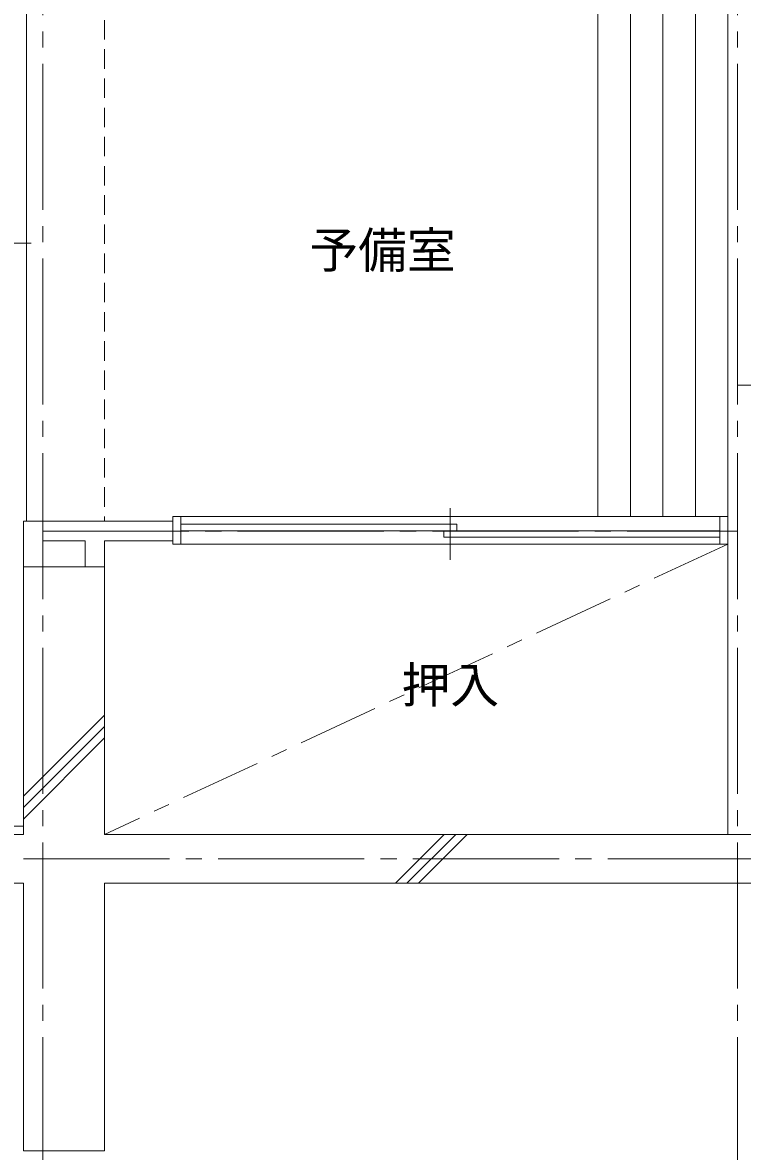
# Model space of a CAD drawing. Units: millimetres at full size, sheet at 1:50; details may follow other scales. Extents: x -9674 to 9699, y -6794 to 6791.
# Drawn here: x -3095 to -878, y -4152 to -673 of the extents above; entities that cross this region are included whole.
import ezdxf
from ezdxf.enums import TextEntityAlignment as Align

# ---------------------------------------------------------------- set-up
doc = ezdxf.new("R2010")
doc.units = ezdxf.units.MM
doc.header["$LTSCALE"] = 50
for name, pattern in [('CHAIN1', [8, 5, -1, 1, -1]), ('CHAIN2', [12, 9, -1, 1, -1]), ('DASHED1', [1.8, 1.2, -0.6])]:
    doc.linetypes.add(name, pattern=pattern)
for name, color, linetype, lineweight in [('1-0_芯', 134, 'CHAIN2', 9), ('1-1_躯体', 134, 'Continuous', 9), ('1-2_間仕切', 134, 'Continuous', 9), ('1-3_建具', 134, 'Continuous', 9), ('1-4_仕上げ', 134, 'Continuous', 9), ('1-7_その他', 134, 'DASHED1', 9), ('1-8_ハッチ', 134, 'Continuous', 9), ('1-C_梁', 134, 'DASHED1', 9)]:
    doc.layers.add(name, color=color, linetype=linetype, lineweight=lineweight)
doc.layers.add('1-A_文字', color=134, linetype='Continuous')
doc.styles.add('ＭＳ ゴシック', font='')
doc.styles.get('ＭＳ ゴシック').set_extended_font_data('MS Gothic')

msp = doc.modelspace()

# ---------------------------------------------------------------- linework, layer by layer
at = {"layer": '1-0_芯'}
for p, q in [((-3032.5, -4250.06), (-3032.5, 4219.94)), ((-892.5, -4250.06), (-892.5, 4219.94)), ((-892.5, -1790.06), (2286.5, -1790.06)), ((-3032.5, -2240.06), (-892.5, -2240.06)), ((-8492.5, -3250.06), (8517.5, -3250.06))]:
    msp.add_line(p, q, dxfattribs=at)
at = {"layer": '1-1_躯体'}
for p, q in [((-3092.5, -3175.06), (-3092.5, -2350.06)), ((-3092.5, -2350.06), (-2842.5, -2350.06)), ((-2842.5, -3175.06), (-2842.5, -2350.06)), ((-6692.5, -3175.06), (-3092.5, -3175.06)), ((-2842.5, -3175.06), (1857.5, -3175.06)), ((-6692.5, -3325.06), (-3092.5, -3325.06)), ((-3092.5, -4150.06), (-3092.5, -3325.06)), ((-2842.5, -4150.06), (-2842.5, -3325.06)), ((-2842.5, -3325.06), (1857.5, -3325.06)), ((-3092.5, -4150.06), (-2842.5, -4150.06))]:
    msp.add_line(p, q, dxfattribs=at)
at = {"layer": '1-2_間仕切'}
for p, q in [((-922.5, -3175.06), (-922.5, -470.06)), ((-3092.5, -2210.06), (-2642.5, -2210.06)), ((-3092.5, -2350.06), (-3092.5, -2210.06)), ((-2642.5, -2210.06), (-2632.5, -2210.06)), ((-3032.5, -2350.06), (-3032.5, -2270.06)), ((-3032.5, -2270.06), (-2902.5, -2270.06)), ((-2902.5, -2350.06), (-2902.5, -2270.06)), ((-2842.5, -2270.06), (-2632.5, -2270.06)), ((-2842.5, -2350.06), (-2842.5, -2270.06))]:
    msp.add_line(p, q, dxfattribs=at)
at = {"layer": '1-3_建具'}
for p, q in [((-3082.5, -2210.06), (-3082.5, -495.06)), ((-3228.33, -1352.56), (-3068.33, -1352.56)), ((-1777.5, -2329.23), (-1777.5, -2169.23)), ((-2632.5, -2195.06), (-2607.5, -2195.06)), ((-2632.5, -2280.06), (-2632.5, -2195.06)), ((-2607.5, -2280.06), (-2607.5, -2195.06)), ((-947.5, -2195.06), (-2607.5, -2195.06)), ((-1757.5, -2219.23), (-2607.5, -2219.23)), ((-1757.5, -2239.23), (-1757.5, -2219.23)), ((-947.5, -2280.06), (-947.5, -2195.06)), ((-947.5, -2195.06), (-922.5, -2195.06)), ((-2607.5, -2239.23), (-1757.5, -2239.23)), ((-1797.5, -2239.23), (-947.5, -2239.23)), ((-1797.5, -2259.23), (-1797.5, -2239.23)), ((-947.5, -2259.23), (-1797.5, -2259.23)), ((-2632.5, -2280.06), (-2607.5, -2280.06)), ((-2607.5, -2280.06), (-947.5, -2280.06)), ((-947.5, -2280.06), (-922.5, -2280.06)), ((-3092.5, -3150.06), (-3177.5, -3150.06))]:
    msp.add_line(p, q, dxfattribs=at)
msp.add_lwpolyline([(-3092.5, -3175.06), (-3177.5, -3175.06), (-3177.5, -3150.06), (-3177.5, -495.06)], dxfattribs=at)
at = {"layer": '1-4_仕上げ'}
for p, q in [((-1322.5, -2195.06), (-1322.5, -470.06)), ((-1222.5, -2195.06), (-1222.5, -470.06)), ((-1122.5, -2195.06), (-1122.5, -470.06)), ((-1022.5, -2195.06), (-1022.5, -470.06))]:
    msp.add_line(p, q, dxfattribs=at)
at = {"layer": '1-7_その他', "linetype": 'CHAIN1'}
msp.add_line((-922.5, -2280.06), (-2842.5, -3175.06), dxfattribs=at)
at = {"layer": '1-8_ハッチ'}
for p, q in [((-3092.5, -3057.14), (-2842.5, -2807.14)), ((-3092.5, -3092.5), (-2842.5, -2842.5)), ((-3092.5, -3127.86), (-2842.5, -2877.86)), ((-1946.2, -3325.06), (-1796.2, -3175.06)), ((-1910.85, -3325.06), (-1760.85, -3175.06)), ((-1875.49, -3325.06), (-1725.49, -3175.06))]:
    msp.add_line(p, q, dxfattribs=at)
at = {"layer": '1-C_梁'}
msp.add_line((-2842.5, -485.06), (-2842.5, -2210.06), dxfattribs=at)

# ---------------------------------------------------------------- texts
at = {"layer": '1-A_文字', "style": 'ＭＳ ゴシック'}
for s, p in [('予備室', (-2211.31, -1462.26)), ('押入', (-1927.5, -2802.56))]:
    msp.add_text(s, height=110, dxfattribs=at).set_placement(p, align=Align.BOTTOM_LEFT)

doc.saveas('drawing.dxf')
